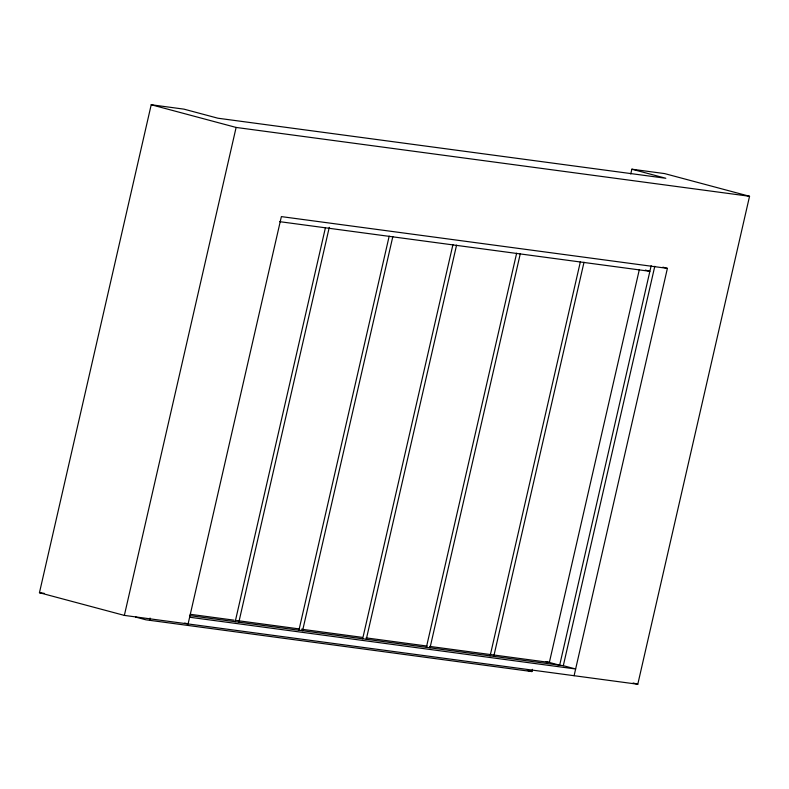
<?xml version="1.0" encoding="UTF-8"?>
<svg xmlns="http://www.w3.org/2000/svg" width="789" height="789" viewBox="0 0 789 789"><rect width="100%" height="100%" fill="white"/><g stroke="black" fill="none" stroke-linecap="round" stroke-linejoin="round"><path stroke-width="1.18" d="M631.871 169.201L664.644 173.6L749.55 196.283L637.788 684.25L124.356 615.4L39.45 592.717L151.212 104.75L183.985 109.148L217.942 118.222L665.827 178.275L631.871 169.201L630.766 173.994M124.356 615.4L236.118 127.443L749.55 196.283M149.555 620.302L150.068 618.063M235.201 621.683L325.354 228.031M238.84 622.176L329.269 227.321M298.923 630.224L389.194 236.108M302.572 630.707L392.833 236.592M362.654 638.765L452.925 244.649M366.293 639.258L456.565 245.142M426.385 647.315L516.647 253.19M430.025 647.799L520.296 253.683M490.117 655.856L580.379 261.741M493.756 656.349L584.018 262.224M135.6 617.057L145.916 619.809L531.924 671.567L532.437 669.328M639.297 269.749L549.361 662.444L429.63 646.398M651.162 265.706L559.667 665.206L545.978 661.547M189.488 615.568L563.307 665.689L654.791 266.278M574.096 675.709L667.395 268.368L662.908 267.175M667.395 268.368L281.377 216.61L188.088 623.951L184.725 623.054M279.701 221.67L649.88 271.308L645.303 270.085M39.45 592.717L44.302 593.367M190.169 614.286L234.155 620.184M236.601 620.519L298.903 628.872M301.349 629.198L362.437 637.384M366.096 637.877L427.184 646.073M189.626 617.235L575.645 668.983L563.307 665.689M151.212 104.75L236.118 127.443M633.074 682.988L637.788 684.25M527.348 670.344L531.924 671.567"/></g></svg>
